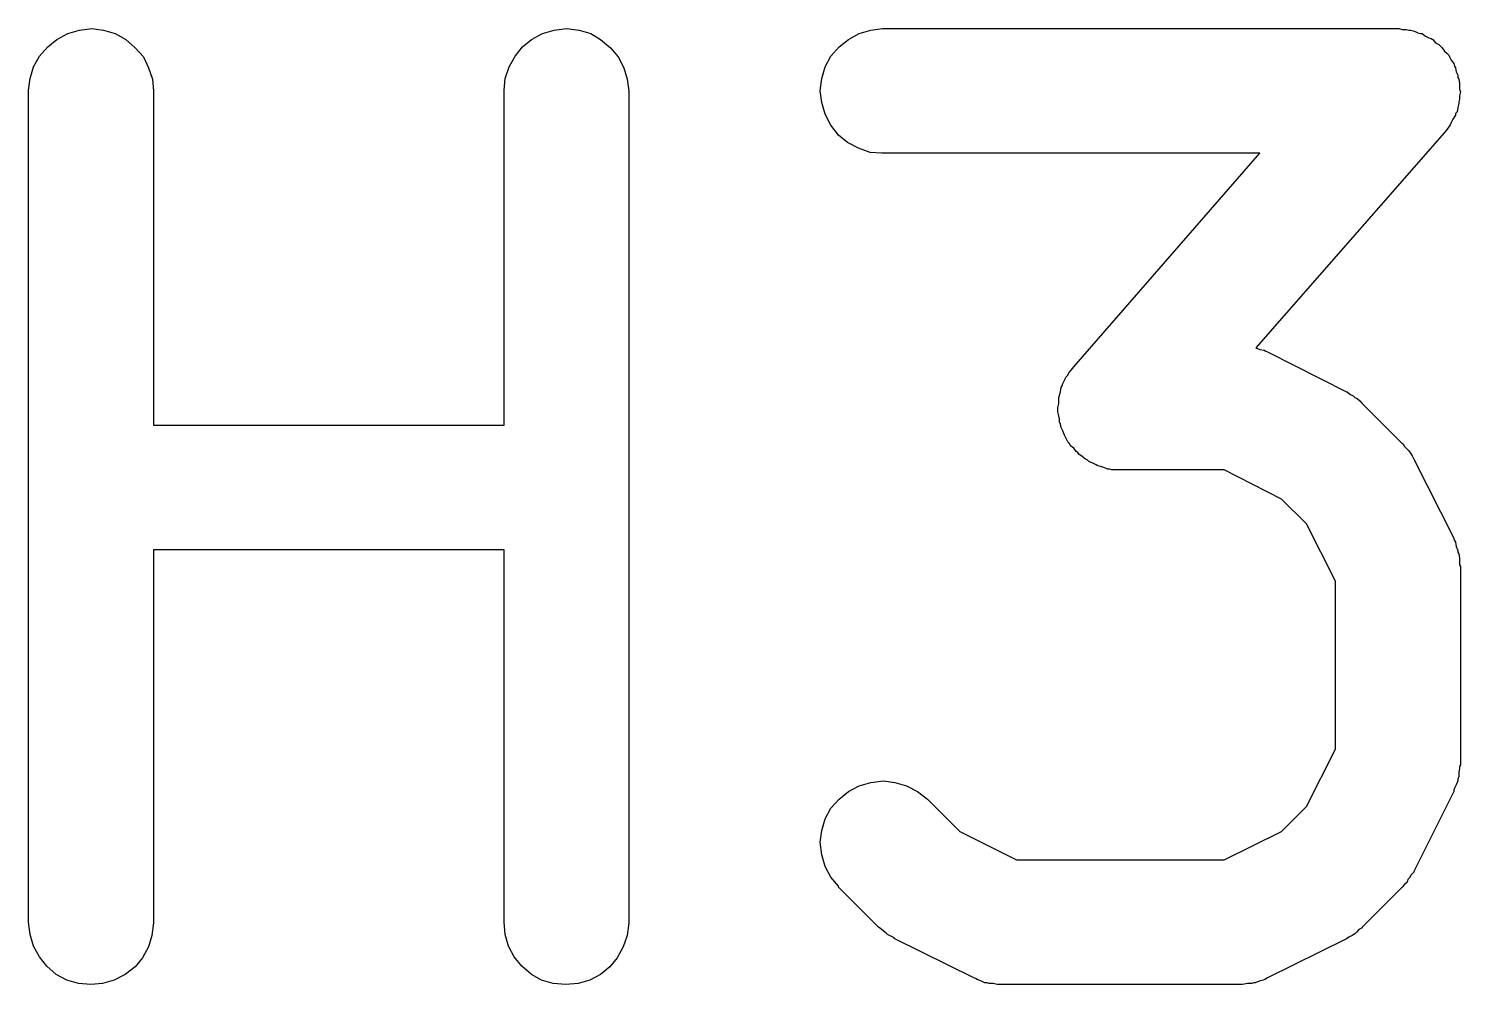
# Model space of a CAD drawing. Extents: x 99.8 to 129.4, y -164.5 to -95.4.
# Drawn here: x 104.163 to 105.885, y -164.527 to -163.377 of the extents above; entities that cross this region are included whole.
import ezdxf

# ---------------------------------------------------------------- set-up
doc = ezdxf.new("R2010")
doc.units = 0
doc.layers.add('BLACK', color=7, linetype='CONTINUOUS')

msp = doc.modelspace()

# ---------------------------------------------------------------- linework, layer by layer
at = {"layer": 'BLACK', "linetype": 'CONTINUOUS'}
for p, q in [((104.197, -163.39), (104.21, -163.383)), ((104.21, -163.383), (104.224, -163.379)), ((104.224, -163.379), (104.239, -163.377)), ((104.239, -163.377), (104.253, -163.379)), ((104.253, -163.379), (104.267, -163.383)), ((104.267, -163.383), (104.28, -163.39)), ((104.768, -163.39), (104.781, -163.383)), ((104.781, -163.383), (104.795, -163.379)), ((104.795, -163.379), (104.81, -163.377)), ((104.81, -163.377), (104.825, -163.379)), ((104.825, -163.379), (104.839, -163.383)), ((104.839, -163.383), (104.851, -163.39)), ((105.149, -163.39), (105.162, -163.383)), ((105.162, -163.383), (105.176, -163.379)), ((105.176, -163.379), (105.19, -163.377)), ((105.19, -163.377), (105.81, -163.377)), ((105.81, -163.377), (105.811, -163.377)), ((105.811, -163.377), (105.815, -163.378)), ((105.815, -163.378), (105.82, -163.378)), ((105.82, -163.378), (105.823, -163.379)), ((105.823, -163.379), (105.825, -163.379)), ((105.825, -163.379), (105.83, -163.38)), ((105.83, -163.38), (105.834, -163.382)), ((105.834, -163.382), (105.837, -163.383)), ((105.837, -163.383), (105.839, -163.383)), ((105.839, -163.383), (105.843, -163.386)), ((104.176, -163.41), (104.186, -163.399)), ((104.186, -163.399), (104.197, -163.39)), ((104.28, -163.39), (104.291, -163.4)), ((104.291, -163.4), (104.301, -163.411)), ((104.748, -163.41), (104.757, -163.399)), ((104.757, -163.399), (104.768, -163.39)), ((104.851, -163.39), (104.863, -163.4)), ((104.863, -163.4), (104.872, -163.411)), ((105.128, -163.41), (105.138, -163.399)), ((105.138, -163.399), (105.149, -163.39)), ((105.843, -163.386), (105.847, -163.388)), ((105.847, -163.388), (105.85, -163.389)), ((105.85, -163.389), (105.852, -163.39)), ((105.852, -163.39), (105.855, -163.394)), ((105.855, -163.394), (105.859, -163.396)), ((105.859, -163.396), (105.861, -163.398)), ((105.861, -163.398), (105.863, -163.4)), ((105.863, -163.4), (105.866, -163.404)), ((104.169, -163.423), (104.176, -163.41)), ((104.301, -163.411), (104.307, -163.424)), ((104.741, -163.423), (104.748, -163.41)), ((104.872, -163.411), (104.879, -163.424)), ((105.121, -163.423), (105.128, -163.41)), ((105.866, -163.404), (105.869, -163.407)), ((105.869, -163.407), (105.871, -163.409)), ((105.871, -163.409), (105.872, -163.411)), ((105.872, -163.411), (105.874, -163.415)), ((105.874, -163.415), (105.877, -163.419)), ((104.165, -163.437), (104.169, -163.423)), ((104.307, -163.424), (104.312, -163.438)), ((104.736, -163.437), (104.741, -163.423)), ((104.879, -163.424), (104.883, -163.438)), ((105.117, -163.437), (105.121, -163.423)), ((105.877, -163.419), (105.878, -163.422)), ((105.878, -163.422), (105.879, -163.424)), ((105.879, -163.424), (105.88, -163.429)), ((105.88, -163.429), (105.882, -163.433)), ((105.882, -163.433), (105.882, -163.436)), ((104.163, -163.451), (104.165, -163.437)), ((104.163, -163.452), (104.163, -163.451)), ((104.163, -164.452), (104.163, -163.452)), ((104.312, -163.438), (104.313, -163.452)), ((104.313, -163.452), (104.313, -163.854)), ((104.735, -163.451), (104.736, -163.437)), ((104.735, -163.452), (104.735, -163.451)), ((104.735, -163.854), (104.735, -163.452)), ((104.883, -163.438), (104.885, -163.452)), ((104.885, -163.452), (104.885, -164.452)), ((105.115, -163.452), (105.117, -163.437)), ((105.117, -163.466), (105.115, -163.452)), ((105.882, -163.436), (105.883, -163.438)), ((105.883, -163.438), (105.884, -163.443)), ((105.884, -163.443), (105.884, -163.448)), ((105.884, -163.448), (105.884, -163.45)), ((105.884, -163.45), (105.885, -163.453)), ((105.121, -163.48), (105.117, -163.466)), ((105.883, -163.467), (105.882, -163.472)), ((105.884, -163.462), (105.883, -163.465)), ((105.883, -163.465), (105.883, -163.467)), ((105.885, -163.453), (105.884, -163.458)), ((105.884, -163.458), (105.884, -163.462)), ((105.128, -163.493), (105.121, -163.48)), ((105.876, -163.486), (105.874, -163.49)), ((105.879, -163.481), (105.876, -163.486)), ((105.881, -163.477), (105.879, -163.479)), ((105.879, -163.479), (105.879, -163.481)), ((105.882, -163.472), (105.881, -163.477)), ((105.137, -163.505), (105.128, -163.493)), ((105.866, -163.502), (105.639, -163.761)), ((105.869, -163.498), (105.866, -163.502)), ((105.872, -163.494), (105.869, -163.498)), ((105.873, -163.492), (105.872, -163.494)), ((105.874, -163.49), (105.873, -163.492)), ((105.148, -163.514), (105.137, -163.505)), ((105.161, -163.521), (105.148, -163.514)), ((105.175, -163.526), (105.161, -163.521)), ((105.189, -163.527), (105.175, -163.526)), ((105.19, -163.527), (105.189, -163.527)), ((105.644, -163.527), (105.19, -163.527)), ((105.42, -163.784), (105.644, -163.527)), ((105.639, -163.761), (105.644, -163.763)), ((105.644, -163.763), (105.649, -163.764)), ((105.649, -163.764), (105.651, -163.765)), ((105.651, -163.765), (105.653, -163.766)), ((105.653, -163.766), (105.748, -163.814)), ((105.409, -163.8), (105.411, -163.796)), ((105.411, -163.796), (105.413, -163.794)), ((105.413, -163.794), (105.414, -163.791)), ((105.414, -163.791), (105.417, -163.788)), ((105.417, -163.788), (105.42, -163.784)), ((105.404, -163.814), (105.405, -163.809)), ((105.405, -163.809), (105.406, -163.807)), ((105.406, -163.807), (105.407, -163.804)), ((105.407, -163.804), (105.409, -163.8)), ((105.401, -163.833), (105.402, -163.828)), ((105.402, -163.821), (105.403, -163.818)), ((105.402, -163.823), (105.402, -163.821)), ((105.402, -163.828), (105.402, -163.823)), ((105.403, -163.818), (105.404, -163.814)), ((105.748, -163.814), (105.749, -163.814)), ((105.749, -163.814), (105.752, -163.817)), ((105.752, -163.817), (105.756, -163.819)), ((105.756, -163.819), (105.758, -163.821)), ((105.758, -163.821), (105.761, -163.822)), ((105.761, -163.822), (105.764, -163.825)), ((105.764, -163.825), (105.767, -163.828)), ((105.767, -163.828), (105.815, -163.876)), ((105.401, -163.835), (105.401, -163.833)), ((105.401, -163.838), (105.401, -163.835)), ((105.402, -163.843), (105.401, -163.838)), ((105.403, -163.847), (105.402, -163.843)), ((105.403, -163.85), (105.403, -163.847)), ((104.313, -163.854), (104.735, -163.854)), ((105.404, -163.853), (105.403, -163.85)), ((105.405, -163.857), (105.404, -163.853)), ((105.407, -163.861), (105.405, -163.857)), ((105.408, -163.864), (105.407, -163.861)), ((105.409, -163.866), (105.408, -163.864)), ((105.411, -163.87), (105.409, -163.866)), ((105.413, -163.874), (105.411, -163.87)), ((105.415, -163.876), (105.413, -163.874)), ((105.416, -163.879), (105.415, -163.876)), ((105.42, -163.882), (105.416, -163.879)), ((105.423, -163.886), (105.42, -163.882)), ((105.815, -163.876), (105.816, -163.876)), ((105.816, -163.876), (105.818, -163.88)), ((105.818, -163.88), (105.821, -163.883)), ((105.425, -163.887), (105.423, -163.886)), ((105.426, -163.889), (105.425, -163.887)), ((105.43, -163.892), (105.426, -163.889)), ((105.434, -163.895), (105.43, -163.892)), ((105.436, -163.896), (105.434, -163.895)), ((105.438, -163.898), (105.436, -163.896)), ((105.443, -163.9), (105.438, -163.898)), ((105.821, -163.883), (105.823, -163.885)), ((105.823, -163.885), (105.825, -163.888)), ((105.825, -163.888), (105.827, -163.891)), ((105.827, -163.891), (105.829, -163.895)), ((105.829, -163.895), (105.877, -163.99)), ((105.447, -163.902), (105.443, -163.9)), ((105.449, -163.903), (105.447, -163.902)), ((105.452, -163.904), (105.449, -163.903)), ((105.456, -163.905), (105.452, -163.904)), ((105.461, -163.907), (105.456, -163.905)), ((105.463, -163.907), (105.461, -163.907)), ((105.466, -163.908), (105.463, -163.907)), ((105.47, -163.908), (105.466, -163.908)), ((105.475, -163.908), (105.47, -163.908)), ((105.476, -163.908), (105.475, -163.908)), ((105.601, -163.908), (105.476, -163.908)), ((105.67, -163.943), (105.601, -163.908)), ((105.7, -163.973), (105.67, -163.943)), ((105.735, -164.042), (105.7, -163.973)), ((105.877, -163.99), (105.877, -163.991)), ((105.877, -163.991), (105.878, -163.993)), ((105.878, -163.993), (105.879, -163.995)), ((105.879, -163.995), (105.88, -164)), ((105.88, -164), (105.882, -164.005)), ((104.735, -164.004), (104.313, -164.004)), ((104.313, -164.004), (104.313, -164.452)), ((104.735, -164.452), (104.735, -164.004)), ((105.882, -164.005), (105.882, -164.007)), ((105.882, -164.007), (105.883, -164.009)), ((105.883, -164.009), (105.884, -164.014)), ((105.884, -164.014), (105.884, -164.019)), ((105.884, -164.019), (105.884, -164.022)), ((105.884, -164.022), (105.885, -164.024)), ((105.885, -164.024), (105.885, -164.262)), ((105.735, -164.244), (105.735, -164.042)), ((105.7, -164.313), (105.735, -164.244)), ((105.883, -164.277), (105.882, -164.28)), ((105.884, -164.267), (105.883, -164.272)), ((105.883, -164.272), (105.883, -164.277)), ((105.885, -164.263), (105.884, -164.265)), ((105.884, -164.265), (105.884, -164.267)), ((105.885, -164.262), (105.885, -164.263)), ((105.138, -164.304), (105.149, -164.295)), ((105.149, -164.295), (105.162, -164.288)), ((105.162, -164.288), (105.176, -164.284)), ((105.176, -164.284), (105.191, -164.282)), ((105.191, -164.282), (105.205, -164.284)), ((105.205, -164.284), (105.219, -164.288)), ((105.219, -164.288), (105.232, -164.295)), ((105.232, -164.295), (105.244, -164.304)), ((105.877, -164.295), (105.829, -164.391)), ((105.878, -164.291), (105.877, -164.293)), ((105.877, -164.293), (105.877, -164.295)), ((105.88, -164.287), (105.878, -164.291)), ((105.882, -164.282), (105.88, -164.287)), ((105.882, -164.28), (105.882, -164.282)), ((105.128, -164.315), (105.138, -164.304)), ((105.244, -164.304), (105.283, -164.343)), ((105.67, -164.343), (105.7, -164.313)), ((105.117, -164.342), (105.121, -164.328)), ((105.121, -164.328), (105.128, -164.315)), ((105.115, -164.356), (105.117, -164.342)), ((105.283, -164.343), (105.351, -164.377)), ((105.601, -164.377), (105.67, -164.343)), ((105.117, -164.371), (105.115, -164.356)), ((105.121, -164.385), (105.117, -164.371)), ((105.351, -164.377), (105.601, -164.377)), ((105.128, -164.398), (105.121, -164.385)), ((105.137, -164.409), (105.128, -164.398)), ((105.824, -164.399), (105.822, -164.401)), ((105.826, -164.395), (105.824, -164.399)), ((105.829, -164.392), (105.826, -164.395)), ((105.829, -164.391), (105.829, -164.392)), ((105.137, -164.41), (105.137, -164.409)), ((105.185, -164.458), (105.137, -164.41)), ((105.815, -164.41), (105.767, -164.458)), ((105.818, -164.407), (105.815, -164.41)), ((105.821, -164.404), (105.818, -164.407)), ((105.822, -164.401), (105.821, -164.404)), ((104.165, -164.467), (104.163, -164.452)), ((104.169, -164.481), (104.165, -164.467)), ((104.311, -164.468), (104.307, -164.482)), ((104.313, -164.453), (104.311, -164.468)), ((104.313, -164.452), (104.313, -164.453)), ((104.736, -164.467), (104.735, -164.452)), ((104.74, -164.481), (104.736, -164.467)), ((104.883, -164.468), (104.878, -164.482)), ((104.885, -164.453), (104.883, -164.468)), ((104.885, -164.452), (104.885, -164.453)), ((105.188, -164.46), (105.185, -164.458)), ((105.191, -164.463), (105.188, -164.46)), ((105.194, -164.465), (105.191, -164.463)), ((105.196, -164.467), (105.194, -164.465)), ((105.2, -164.469), (105.196, -164.467)), ((105.755, -164.468), (105.751, -164.47)), ((105.758, -164.466), (105.755, -164.468)), ((105.76, -164.464), (105.758, -164.466)), ((105.763, -164.461), (105.76, -164.464)), ((105.767, -164.459), (105.763, -164.461)), ((105.767, -164.458), (105.767, -164.459)), ((104.176, -164.494), (104.169, -164.481)), ((104.307, -164.482), (104.3, -164.495)), ((104.747, -164.494), (104.74, -164.481)), ((104.878, -164.482), (104.871, -164.495)), ((105.204, -164.471), (105.2, -164.469)), ((105.205, -164.472), (105.204, -164.471)), ((105.3, -164.519), (105.205, -164.472)), ((105.748, -164.472), (105.653, -164.519)), ((105.751, -164.47), (105.748, -164.472)), ((104.185, -164.505), (104.176, -164.494)), ((104.3, -164.495), (104.291, -164.506)), ((104.756, -164.505), (104.747, -164.494)), ((104.871, -164.495), (104.862, -164.506)), ((104.196, -164.515), (104.185, -164.505)), ((104.209, -164.522), (104.196, -164.515)), ((104.279, -164.515), (104.266, -164.522)), ((104.291, -164.506), (104.279, -164.515)), ((104.768, -164.515), (104.756, -164.505)), ((104.78, -164.522), (104.768, -164.515)), ((104.851, -164.515), (104.838, -164.522)), ((104.862, -164.506), (104.851, -164.515)), ((105.302, -164.52), (105.3, -164.519)), ((105.653, -164.519), (105.652, -164.52)), ((104.223, -164.526), (104.209, -164.522)), ((104.238, -164.527), (104.223, -164.526)), ((104.252, -164.526), (104.238, -164.527)), ((104.266, -164.522), (104.252, -164.526)), ((104.794, -164.526), (104.78, -164.522)), ((104.809, -164.527), (104.794, -164.526)), ((104.824, -164.526), (104.809, -164.527)), ((104.838, -164.522), (104.824, -164.526)), ((105.304, -164.521), (105.302, -164.52)), ((105.309, -164.523), (105.304, -164.521)), ((105.313, -164.525), (105.309, -164.523)), ((105.316, -164.525), (105.313, -164.525)), ((105.318, -164.526), (105.316, -164.525)), ((105.323, -164.526), (105.318, -164.526)), ((105.328, -164.527), (105.323, -164.526)), ((105.33, -164.527), (105.328, -164.527)), ((105.332, -164.527), (105.33, -164.527)), ((105.333, -164.527), (105.332, -164.527)), ((105.619, -164.527), (105.333, -164.527)), ((105.621, -164.527), (105.619, -164.527)), ((105.623, -164.527), (105.621, -164.527)), ((105.629, -164.526), (105.623, -164.527)), ((105.634, -164.526), (105.629, -164.526)), ((105.636, -164.525), (105.634, -164.526)), ((105.638, -164.525), (105.636, -164.525)), ((105.643, -164.523), (105.638, -164.525)), ((105.648, -164.522), (105.643, -164.523)), ((105.65, -164.521), (105.648, -164.522)), ((105.652, -164.52), (105.65, -164.521))]:
    msp.add_line(p, q, dxfattribs=at)

doc.saveas('drawing.dxf')
